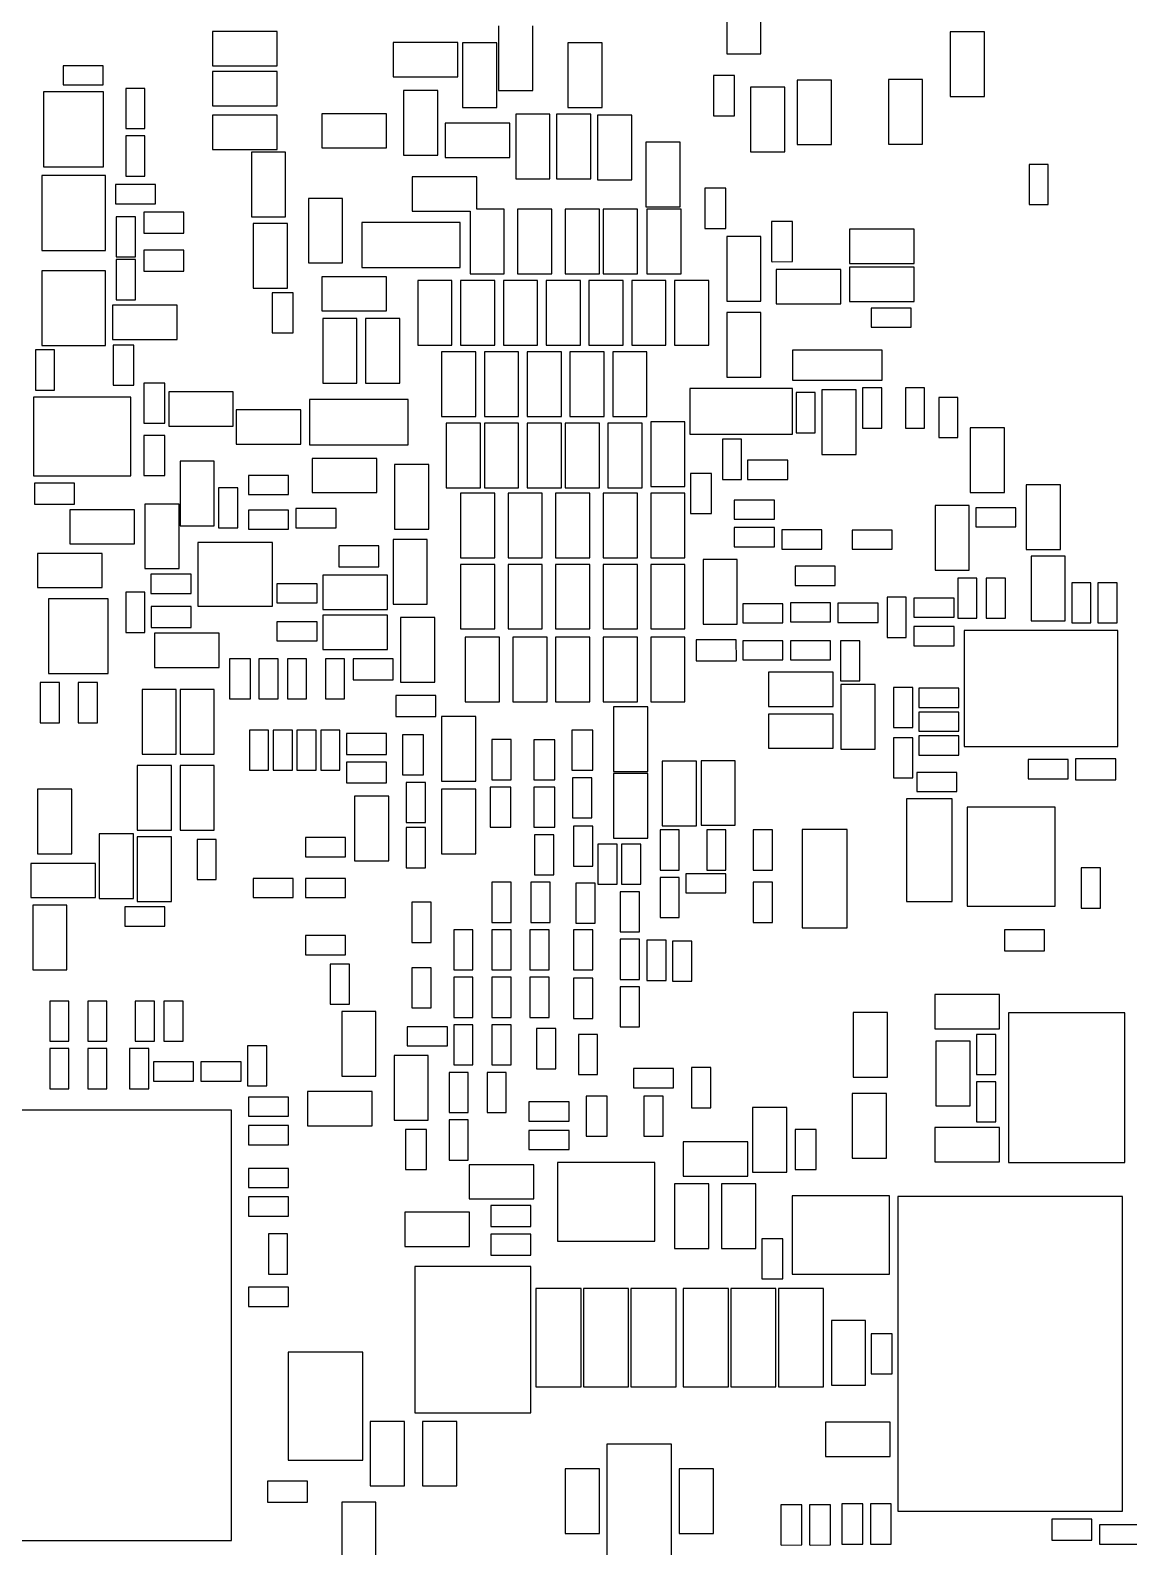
# Model space of a CAD drawing. Header units: millimetres. Extents: x 15 to 418, y 12 to 300.
# Drawn here: x 145.46 to 174.81, y 147.43 to 187.95 of the extents above; entities that cross this region are included whole.
import ezdxf

# ---------------------------------------------------------------- set-up
doc = ezdxf.new("R2010")
doc.units = ezdxf.units.MM
doc.header["$LTSCALE"] = 23.1
doc.layers.get('0').update_dxf_attribs({"linetype": 'CONTINUOUS'})

msp = doc.modelspace()

# ---------------------------------------------------------------- linework, layer by layer
at = {"color": 7, "linetype": 'Continuous'}
for p, q in [((164.069, 189.044), (164.069, 187.317)), ((164.983, 187.317), (164.983, 189.044)), ((157.973, 188.066), (157.973, 186.338)), ((158.887, 186.338), (158.887, 188.066)), ((150.327, 187.913), (150.327, 186.999)), ((152.054, 187.913), (150.327, 187.913)), ((152.054, 186.999), (152.054, 187.913)), ((155.153, 187.622), (155.153, 186.707)), ((156.88, 187.622), (155.153, 187.622)), ((156.88, 186.707), (156.88, 187.622)), ((157.007, 187.608), (157.007, 185.881)), ((157.922, 187.608), (157.007, 187.608)), ((157.922, 185.881), (157.922, 187.608)), ((159.827, 187.608), (159.827, 185.881)), ((160.741, 187.608), (159.827, 187.608)), ((160.741, 185.881), (160.741, 187.608)), ((170.038, 187.901), (170.038, 186.174)), ((170.952, 187.901), (170.038, 187.901)), ((170.952, 186.174), (170.952, 187.901)), ((164.069, 187.317), (164.983, 187.317)), ((146.337, 187.001), (146.337, 186.488)), ((147.409, 187.001), (146.337, 187.001)), ((147.409, 186.488), (147.409, 187.001)), ((150.327, 186.999), (152.054, 186.999)), ((150.327, 186.846), (150.327, 185.932)), ((152.054, 186.846), (150.327, 186.846)), ((152.054, 185.932), (152.054, 186.846)), ((146.337, 186.488), (147.409, 186.488)), ((148.013, 186.392), (148.013, 185.32)), ((148.526, 186.392), (148.013, 186.392)), ((148.526, 185.32), (148.526, 186.392)), ((155.153, 186.707), (156.88, 186.707)), ((164.249, 186.735), (163.713, 186.734)), ((163.713, 186.734), (163.713, 185.665)), ((164.272, 186.734), (164.249, 186.735)), ((164.272, 185.665), (164.272, 186.734)), ((164.704, 186.428), (164.704, 184.701)), ((165.618, 186.428), (164.704, 186.428)), ((165.618, 184.701), (165.618, 186.428)), ((165.948, 186.618), (165.948, 184.891)), ((166.863, 186.618), (165.948, 186.618)), ((166.863, 184.891), (166.863, 186.618)), ((168.387, 186.631), (168.387, 184.904)), ((169.301, 186.631), (168.387, 186.631)), ((169.301, 184.904), (169.301, 186.631)), ((145.819, 186.301), (145.819, 184.301)), ((147.419, 186.301), (145.819, 186.301)), ((147.419, 184.301), (147.419, 186.301)), ((155.433, 186.338), (155.433, 184.611)), ((156.347, 186.338), (155.433, 186.338)), ((156.347, 184.611), (156.347, 186.338)), ((157.973, 186.338), (158.887, 186.338)), ((170.038, 186.174), (170.952, 186.174)), ((150.327, 185.932), (152.054, 185.932)), ((150.327, 185.678), (150.327, 184.764)), ((152.054, 185.678), (150.327, 185.678)), ((152.054, 184.764), (152.054, 185.678)), ((153.248, 185.717), (153.248, 184.802)), ((154.975, 185.717), (153.248, 185.717)), ((154.975, 184.802), (154.975, 185.717)), ((157.007, 185.881), (157.922, 185.881)), ((158.43, 185.703), (158.43, 183.976)), ((159.344, 185.703), (158.43, 185.703)), ((159.344, 183.976), (159.344, 185.703)), ((159.522, 185.703), (159.522, 183.976)), ((160.436, 185.703), (159.522, 185.703)), ((159.827, 185.881), (160.741, 185.881)), ((160.436, 183.976), (160.436, 185.703)), ((160.614, 185.681), (160.614, 183.954)), ((161.529, 185.681), (160.614, 185.681)), ((161.529, 183.954), (161.529, 185.681)), ((163.713, 185.665), (164.272, 185.665)), ((148.013, 185.32), (148.526, 185.32)), ((156.55, 185.463), (156.55, 184.548)), ((158.277, 185.463), (156.55, 185.463)), ((158.277, 184.548), (158.277, 185.463)), ((148.013, 185.122), (148.013, 184.05)), ((148.526, 185.122), (148.013, 185.122)), ((148.526, 184.05), (148.526, 185.122)), ((150.327, 184.764), (152.054, 184.764)), ((153.248, 184.802), (154.975, 184.802)), ((161.91, 184.955), (161.91, 183.228)), ((162.824, 184.955), (161.91, 184.955)), ((162.824, 183.228), (162.824, 184.955)), ((165.948, 184.891), (166.863, 184.891)), ((168.387, 184.904), (169.301, 184.904)), ((151.369, 184.687), (151.369, 182.96)), ((152.283, 184.687), (151.369, 184.687)), ((152.283, 182.96), (152.283, 184.687)), ((155.433, 184.611), (156.347, 184.611)), ((156.55, 184.548), (158.277, 184.548)), ((164.704, 184.701), (165.618, 184.701)), ((172.143, 184.36), (172.143, 183.288)), ((172.656, 184.36), (172.143, 184.36)), ((172.656, 183.288), (172.656, 184.36)), ((145.769, 184.062), (145.769, 182.062)), ((147.469, 184.062), (145.769, 184.062)), ((145.819, 184.301), (147.419, 184.301)), ((147.469, 182.062), (147.469, 184.062)), ((148.013, 184.05), (148.526, 184.05)), ((155.661, 184.027), (155.661, 183.113)), ((157.388, 184.027), (155.661, 184.027)), ((157.388, 183.163), (157.388, 184.027)), ((158.43, 183.976), (159.344, 183.976)), ((159.522, 183.976), (160.436, 183.976)), ((160.614, 183.954), (161.529, 183.954)), ((147.734, 183.826), (147.734, 183.313)), ((148.806, 183.826), (147.734, 183.826)), ((148.806, 183.313), (148.806, 183.826)), ((163.484, 183.724), (163.484, 182.654)), ((164.044, 183.724), (163.484, 183.724)), ((164.044, 182.654), (164.044, 183.724)), ((147.734, 183.313), (148.806, 183.313)), ((152.893, 183.456), (152.893, 181.729)), ((153.807, 183.456), (152.893, 183.456)), ((153.807, 181.729), (153.807, 183.456)), ((158.125, 183.163), (157.388, 183.163)), ((158.125, 181.436), (158.125, 183.163)), ((158.481, 183.163), (158.481, 181.436)), ((159.395, 183.163), (158.481, 183.163)), ((159.395, 181.436), (159.395, 183.163)), ((159.751, 183.163), (159.751, 181.436)), ((160.665, 183.163), (159.751, 183.163)), ((160.665, 181.436), (160.665, 183.163)), ((160.767, 183.163), (160.767, 181.436)), ((161.681, 183.163), (160.767, 183.163)), ((161.681, 181.436), (161.681, 183.163)), ((161.91, 183.228), (162.824, 183.228)), ((161.935, 183.163), (161.935, 181.436)), ((162.849, 183.163), (161.935, 183.163)), ((162.849, 181.436), (162.849, 183.163)), ((172.143, 183.288), (172.656, 183.288)), ((147.759, 182.963), (147.759, 181.891)), ((148.272, 182.963), (147.759, 182.963)), ((148.272, 181.891), (148.272, 182.963)), ((148.497, 183.088), (148.497, 182.528)), ((149.567, 183.088), (148.497, 183.088)), ((149.568, 182.551), (149.567, 183.088)), ((151.369, 182.96), (152.283, 182.96)), ((151.419, 182.782), (151.419, 181.055)), ((152.334, 182.782), (151.419, 182.782)), ((152.334, 181.055), (152.334, 182.782)), ((154.321, 182.815), (154.321, 181.608)), ((156.95, 182.815), (154.321, 182.815)), ((155.661, 183.113), (157.211, 183.113)), ((156.95, 181.608), (156.95, 182.815)), ((157.211, 183.113), (157.211, 181.436)), ((165.262, 182.835), (165.262, 181.765)), ((165.822, 182.835), (165.262, 182.835)), ((165.822, 181.765), (165.822, 182.835)), ((148.497, 182.528), (149.567, 182.528)), ((149.567, 182.528), (149.568, 182.551)), ((163.484, 182.654), (163.507, 182.653)), ((163.507, 182.653), (164.044, 182.654)), ((164.069, 182.44), (164.069, 180.713)), ((164.983, 182.44), (164.069, 182.44)), ((164.983, 180.713), (164.983, 182.44)), ((167.345, 182.63), (167.345, 181.716)), ((169.072, 182.63), (167.345, 182.63)), ((169.072, 181.716), (169.072, 182.63)), ((145.769, 182.062), (147.469, 182.062)), ((148.497, 182.072), (148.497, 181.512)), ((149.567, 182.072), (148.497, 182.072)), ((149.568, 181.535), (149.567, 182.072)), ((145.769, 181.522), (145.769, 179.522)), ((147.469, 181.522), (145.769, 181.522)), ((147.469, 179.522), (147.469, 181.522)), ((147.759, 181.891), (148.272, 181.891)), ((147.759, 181.82), (147.759, 180.748)), ((148.272, 181.82), (147.759, 181.82)), ((148.272, 180.748), (148.272, 181.82)), ((148.497, 181.512), (149.567, 181.512)), ((149.567, 181.512), (149.568, 181.535)), ((152.893, 181.729), (153.807, 181.729)), ((154.321, 181.608), (156.95, 181.608)), ((165.262, 181.765), (165.285, 181.764)), ((165.285, 181.764), (165.822, 181.765)), ((165.389, 181.551), (165.389, 180.637)), ((167.117, 181.551), (165.389, 181.551)), ((167.117, 180.637), (167.117, 181.551)), ((167.345, 181.716), (169.072, 181.716)), ((167.345, 181.614), (167.345, 180.7)), ((169.072, 181.614), (167.345, 181.614)), ((169.072, 180.7), (169.072, 181.614)), ((153.248, 181.36), (153.248, 180.446)), ((154.975, 181.36), (153.248, 181.36)), ((154.975, 180.446), (154.975, 181.36)), ((155.814, 181.258), (155.814, 179.531)), ((156.728, 181.258), (155.814, 181.258)), ((156.728, 179.531), (156.728, 181.258)), ((156.957, 181.258), (156.957, 179.531)), ((157.871, 181.258), (156.957, 181.258)), ((157.211, 181.436), (158.125, 181.436)), ((157.871, 179.531), (157.871, 181.258)), ((158.1, 181.258), (158.1, 179.531)), ((159.014, 181.258), (158.1, 181.258)), ((158.481, 181.436), (159.395, 181.436)), ((159.014, 179.531), (159.014, 181.258)), ((159.243, 181.258), (159.243, 179.531)), ((160.157, 181.258), (159.243, 181.258)), ((159.751, 181.436), (160.665, 181.436)), ((160.157, 179.531), (160.157, 181.258)), ((160.386, 181.258), (160.386, 179.531)), ((161.3, 181.258), (160.386, 181.258)), ((160.767, 181.436), (161.681, 181.436)), ((161.3, 179.531), (161.3, 181.258)), ((161.529, 181.258), (161.529, 179.531)), ((162.443, 181.258), (161.529, 181.258)), ((161.935, 181.436), (162.849, 181.436)), ((162.443, 179.531), (162.443, 181.258)), ((162.672, 181.258), (162.672, 179.531)), ((163.586, 181.258), (162.672, 181.258)), ((163.586, 179.531), (163.586, 181.258)), ((147.759, 180.748), (148.272, 180.748)), ((151.419, 181.055), (152.334, 181.055)), ((151.927, 180.93), (151.927, 179.86)), ((152.487, 180.93), (151.927, 180.93)), ((152.487, 179.86), (152.487, 180.93)), ((164.069, 180.713), (164.983, 180.713)), ((167.345, 180.7), (169.072, 180.7)), ((147.66, 180.598), (147.66, 179.684)), ((149.387, 180.598), (147.66, 180.598)), ((149.387, 179.684), (149.387, 180.598)), ((153.248, 180.446), (154.975, 180.446)), ((164.069, 180.408), (164.069, 178.681)), ((164.983, 180.408), (164.069, 180.408)), ((164.983, 178.681), (164.983, 180.408)), ((165.389, 180.637), (167.117, 180.637)), ((167.927, 180.524), (167.927, 180.011)), ((168.999, 180.524), (167.927, 180.524)), ((168.999, 180.011), (168.999, 180.524)), ((153.274, 180.242), (153.274, 178.515)), ((154.188, 180.242), (153.274, 180.242)), ((154.188, 178.515), (154.188, 180.242)), ((154.417, 180.242), (154.417, 178.515)), ((155.331, 180.242), (154.417, 180.242)), ((155.331, 178.515), (155.331, 180.242)), ((167.927, 180.011), (168.999, 180.011)), ((145.769, 179.522), (147.469, 179.522)), ((147.66, 179.684), (149.387, 179.684)), ((148.209, 179.534), (147.672, 179.533)), ((147.672, 179.533), (147.672, 178.463)), ((148.232, 179.533), (148.209, 179.534)), ((148.232, 178.463), (148.232, 179.533)), ((151.927, 179.86), (151.95, 179.859)), ((151.95, 179.859), (152.487, 179.86)), ((155.814, 179.531), (156.728, 179.531)), ((156.957, 179.531), (157.871, 179.531)), ((158.1, 179.531), (159.014, 179.531)), ((159.243, 179.531), (160.157, 179.531)), ((160.386, 179.531), (161.3, 179.531)), ((161.529, 179.531), (162.443, 179.531)), ((162.672, 179.531), (163.586, 179.531)), ((145.6, 179.407), (145.6, 178.335)), ((146.113, 179.407), (145.6, 179.407)), ((146.113, 178.335), (146.113, 179.407)), ((156.449, 179.353), (156.449, 177.626)), ((157.363, 179.353), (156.449, 179.353)), ((157.363, 177.626), (157.363, 179.353)), ((157.592, 179.353), (157.592, 177.626)), ((158.506, 179.353), (157.592, 179.353)), ((158.506, 177.626), (158.506, 179.353)), ((158.735, 179.353), (158.735, 177.626)), ((159.649, 179.353), (158.735, 179.353)), ((159.649, 177.626), (159.649, 179.353)), ((159.878, 179.353), (159.878, 177.626)), ((160.792, 179.353), (159.878, 179.353)), ((160.792, 177.626), (160.792, 179.353)), ((161.021, 179.353), (161.021, 177.626)), ((161.935, 179.353), (161.021, 179.353)), ((161.935, 177.626), (161.935, 179.353)), ((168.222, 179.398), (165.823, 179.398)), ((165.823, 179.398), (165.823, 178.598)), ((168.222, 178.598), (168.222, 179.398)), ((164.069, 178.681), (164.983, 178.681)), ((145.6, 178.335), (146.113, 178.335)), ((147.672, 178.463), (148.232, 178.463)), ((149.034, 178.518), (148.498, 178.517)), ((148.498, 178.517), (148.498, 177.447)), ((149.058, 178.517), (149.034, 178.518)), ((149.058, 177.447), (149.058, 178.517)), ((149.159, 178.287), (149.159, 177.372)), ((150.886, 178.287), (149.159, 178.287)), ((150.886, 177.372), (150.886, 178.287)), ((153.274, 178.515), (154.188, 178.515)), ((154.417, 178.515), (155.331, 178.515)), ((163.078, 178.376), (163.078, 177.157)), ((165.821, 178.376), (163.078, 178.376)), ((165.821, 177.157), (165.821, 178.376)), ((165.823, 178.598), (168.222, 178.598)), ((167.523, 178.337), (166.609, 178.337)), ((166.609, 178.337), (166.609, 176.61)), ((167.523, 176.61), (167.523, 178.337)), ((168.211, 178.391), (167.698, 178.391)), ((167.698, 178.391), (167.698, 177.319)), ((168.211, 177.319), (168.211, 178.391)), ((169.354, 178.391), (168.841, 178.391)), ((168.841, 178.391), (168.841, 177.319)), ((169.354, 177.319), (169.354, 178.391)), ((145.547, 178.143), (145.547, 176.043)), ((148.147, 178.143), (145.547, 178.143)), ((148.147, 176.043), (148.147, 178.143)), ((152.924, 178.077), (152.924, 176.871)), ((155.553, 178.077), (152.924, 178.077)), ((155.553, 176.871), (155.553, 178.077)), ((166.433, 178.264), (165.92, 178.264)), ((165.92, 178.264), (165.92, 177.192)), ((166.433, 177.192), (166.433, 178.264)), ((170.243, 178.137), (169.73, 178.137)), ((169.73, 178.137), (169.73, 177.065)), ((170.243, 177.065), (170.243, 178.137)), ((150.962, 177.804), (150.962, 176.89)), ((152.689, 177.804), (150.962, 177.804)), ((152.689, 176.89), (152.689, 177.804)), ((156.449, 177.626), (157.363, 177.626)), ((157.592, 177.626), (158.506, 177.626)), ((158.735, 177.626), (159.649, 177.626)), ((159.878, 177.626), (160.792, 177.626)), ((161.021, 177.626), (161.935, 177.626)), ((162.037, 177.487), (162.037, 175.76)), ((162.951, 177.487), (162.037, 177.487)), ((162.951, 175.76), (162.951, 177.487)), ((148.498, 177.447), (149.058, 177.447)), ((148.498, 177.12), (148.498, 176.05)), ((149.058, 177.12), (148.498, 177.12)), ((149.058, 176.05), (149.058, 177.12)), ((149.159, 177.372), (150.886, 177.372)), ((156.576, 177.448), (156.576, 175.721)), ((157.49, 177.448), (156.576, 177.448)), ((157.49, 175.721), (157.49, 177.448)), ((157.592, 177.448), (157.592, 175.721)), ((158.506, 177.448), (157.592, 177.448)), ((158.506, 175.721), (158.506, 177.448)), ((158.735, 177.448), (158.735, 175.721)), ((159.649, 177.448), (158.735, 177.448)), ((159.649, 175.721), (159.649, 177.448)), ((159.751, 177.448), (159.751, 175.721)), ((160.665, 177.448), (159.751, 177.448)), ((160.665, 175.721), (160.665, 177.448)), ((160.894, 177.448), (160.894, 175.721)), ((161.808, 177.448), (160.894, 177.448)), ((161.808, 175.721), (161.808, 177.448)), ((163.078, 177.157), (165.821, 177.157)), ((165.92, 177.192), (166.433, 177.192)), ((167.698, 177.319), (168.211, 177.319)), ((168.841, 177.319), (169.354, 177.319)), ((169.73, 177.065), (170.243, 177.065)), ((171.485, 177.321), (170.571, 177.321)), ((170.571, 177.321), (170.571, 175.594)), ((171.485, 175.594), (171.485, 177.321)), ((150.962, 176.89), (152.689, 176.89)), ((152.924, 176.871), (155.553, 176.871)), ((163.952, 177.019), (163.952, 175.947)), ((164.465, 177.019), (163.952, 177.019)), ((164.465, 175.947), (164.465, 177.019)), ((149.464, 176.432), (149.464, 174.705)), ((150.378, 176.432), (149.464, 176.432)), ((150.378, 174.705), (150.378, 176.432)), ((152.994, 176.509), (152.994, 175.594)), ((154.721, 176.509), (152.994, 176.509)), ((154.721, 175.594), (154.721, 176.509)), ((155.191, 176.344), (155.191, 174.617)), ((156.106, 176.344), (155.191, 176.344)), ((156.106, 174.617), (156.106, 176.344)), ((164.625, 176.46), (164.625, 175.947)), ((165.697, 176.46), (164.625, 176.46)), ((165.697, 175.947), (165.697, 176.46)), ((166.609, 176.61), (167.523, 176.61)), ((145.547, 176.043), (148.147, 176.043)), ((145.576, 175.849), (145.575, 175.825)), ((146.646, 175.849), (145.576, 175.849)), ((146.646, 175.289), (146.646, 175.849)), ((148.498, 176.05), (148.521, 176.049)), ((148.521, 176.049), (149.058, 176.05)), ((151.29, 176.054), (151.29, 175.541)), ((152.362, 176.054), (151.29, 176.054)), ((152.362, 175.541), (152.362, 176.054)), ((163.663, 176.104), (163.103, 176.104)), ((163.103, 176.104), (163.103, 175.034)), ((163.663, 175.034), (163.663, 176.104)), ((163.952, 175.947), (164.465, 175.947)), ((164.625, 175.947), (165.697, 175.947)), ((145.575, 175.825), (145.576, 175.289)), ((150.49, 175.724), (150.49, 174.652)), ((151.003, 175.724), (150.49, 175.724)), ((151.003, 174.652), (151.003, 175.724)), ((151.29, 175.541), (152.362, 175.541)), ((152.994, 175.594), (154.721, 175.594)), ((156.576, 175.721), (157.49, 175.721)), ((156.957, 175.582), (156.957, 173.855)), ((157.871, 175.582), (156.957, 175.582)), ((157.592, 175.721), (158.506, 175.721)), ((157.871, 173.855), (157.871, 175.582)), ((158.227, 175.582), (158.227, 173.855)), ((159.141, 175.582), (158.227, 175.582)), ((158.735, 175.721), (159.649, 175.721)), ((159.141, 173.855), (159.141, 175.582)), ((159.497, 175.582), (159.497, 173.855)), ((160.411, 175.582), (159.497, 175.582)), ((159.751, 175.721), (160.665, 175.721)), ((160.411, 173.855), (160.411, 175.582)), ((160.767, 175.582), (160.767, 173.855)), ((161.681, 175.582), (160.767, 175.582)), ((160.894, 175.721), (161.808, 175.721)), ((161.681, 173.855), (161.681, 175.582)), ((162.037, 175.76), (162.951, 175.76)), ((162.951, 175.582), (162.037, 175.582)), ((162.037, 175.582), (162.037, 173.855)), ((162.951, 173.855), (162.951, 175.582)), ((170.571, 175.594), (171.485, 175.594)), ((172.984, 175.797), (172.07, 175.797)), ((172.07, 175.797), (172.07, 174.07)), ((172.984, 174.07), (172.984, 175.797)), ((145.576, 175.289), (146.646, 175.289)), ((146.517, 175.137), (146.517, 174.223)), ((148.244, 175.137), (146.517, 175.137)), ((148.244, 174.223), (148.244, 175.137)), ((148.524, 175.289), (148.524, 173.562)), ((149.438, 175.289), (148.524, 175.289)), ((149.438, 173.562), (149.438, 175.289)), ((151.29, 175.127), (151.29, 174.614)), ((152.362, 175.127), (151.29, 175.127)), ((152.362, 174.614), (152.362, 175.127)), ((152.56, 175.166), (152.56, 174.653)), ((153.632, 175.166), (152.56, 175.166)), ((153.632, 174.653), (153.632, 175.166)), ((163.103, 175.034), (163.126, 175.033)), ((163.126, 175.033), (163.663, 175.034)), ((165.341, 175.394), (164.269, 175.394)), ((164.269, 175.394), (164.269, 174.88)), ((165.341, 174.88), (165.341, 175.394)), ((170.548, 175.248), (169.634, 175.248)), ((169.634, 175.248), (169.634, 173.521)), ((170.548, 173.521), (170.548, 175.248)), ((171.793, 175.19), (170.721, 175.19)), ((170.721, 175.19), (170.721, 174.677)), ((171.793, 174.677), (171.793, 175.19)), ((149.464, 174.705), (150.378, 174.705)), ((150.49, 174.652), (151.003, 174.652)), ((152.56, 174.653), (153.632, 174.653)), ((164.269, 174.88), (165.341, 174.88)), ((165.341, 174.657), (164.269, 174.657)), ((164.269, 174.657), (164.269, 174.144)), ((165.341, 174.144), (165.341, 174.657)), ((170.721, 174.677), (171.793, 174.677)), ((146.517, 174.223), (148.244, 174.223)), ((149.937, 174.26), (149.937, 172.56)), ((151.937, 174.26), (149.937, 174.26)), ((151.29, 174.614), (152.362, 174.614)), ((151.937, 172.56), (151.937, 174.26)), ((155.153, 174.338), (155.153, 172.61)), ((156.068, 174.338), (155.153, 174.338)), ((155.191, 174.617), (156.106, 174.617)), ((156.068, 172.61), (156.068, 174.338)), ((166.611, 174.598), (165.539, 174.598)), ((165.539, 174.598), (165.539, 174.085)), ((166.611, 174.085), (166.611, 174.598)), ((168.491, 174.593), (167.419, 174.593)), ((167.419, 174.593), (167.419, 174.08)), ((168.491, 174.08), (168.491, 174.593)), ((145.654, 173.969), (145.654, 173.054)), ((147.381, 173.969), (145.654, 173.969)), ((147.381, 173.054), (147.381, 173.969)), ((153.704, 174.172), (153.703, 174.149)), ((153.703, 174.149), (153.704, 173.612)), ((154.774, 174.172), (153.704, 174.172)), ((154.774, 173.612), (154.774, 174.172)), ((156.957, 173.855), (157.871, 173.855)), ((158.227, 173.855), (159.141, 173.855)), ((159.497, 173.855), (160.411, 173.855)), ((160.767, 173.855), (161.681, 173.855)), ((162.037, 173.855), (162.951, 173.855)), ((164.269, 174.144), (165.341, 174.144)), ((165.539, 174.085), (166.611, 174.085)), ((167.419, 174.08), (168.491, 174.08)), ((172.07, 174.07), (172.984, 174.07)), ((173.111, 173.892), (172.197, 173.892)), ((172.197, 173.892), (172.197, 172.165)), ((173.111, 172.165), (173.111, 173.892)), ((148.524, 173.562), (149.438, 173.562)), ((148.686, 173.412), (148.686, 172.899)), ((149.758, 173.412), (148.686, 173.412)), ((149.758, 172.899), (149.758, 173.412)), ((153.704, 173.612), (154.774, 173.612)), ((156.957, 173.677), (156.957, 171.95)), ((157.871, 173.677), (156.957, 173.677)), ((157.871, 171.95), (157.871, 173.677)), ((158.227, 173.677), (158.227, 171.95)), ((159.141, 173.677), (158.227, 173.677)), ((159.141, 171.95), (159.141, 173.677)), ((159.497, 173.677), (159.497, 171.95)), ((160.411, 173.677), (159.497, 173.677)), ((160.411, 171.95), (160.411, 173.677)), ((160.767, 173.677), (160.767, 171.95)), ((161.681, 173.677), (160.767, 173.677)), ((161.681, 171.95), (161.681, 173.677)), ((162.951, 173.677), (162.037, 173.677)), ((162.037, 173.677), (162.037, 171.95)), ((162.951, 171.95), (162.951, 173.677)), ((164.348, 173.804), (163.434, 173.804)), ((163.434, 173.804), (163.434, 172.077)), ((164.348, 172.077), (164.348, 173.804)), ((166.967, 173.627), (165.895, 173.627)), ((165.895, 173.627), (165.895, 173.114)), ((166.967, 173.114), (166.967, 173.627)), ((169.634, 173.521), (170.548, 173.521)), ((145.654, 173.054), (147.381, 173.054)), ((152.052, 173.158), (152.052, 172.645)), ((153.124, 173.158), (152.052, 173.158)), ((153.124, 172.645), (153.124, 173.158)), ((153.274, 173.384), (153.274, 172.47)), ((155.001, 173.384), (153.274, 173.384)), ((155.001, 172.47), (155.001, 173.384)), ((165.895, 173.114), (166.967, 173.114)), ((170.751, 173.311), (170.238, 173.311)), ((170.238, 173.311), (170.238, 172.239)), ((170.751, 172.239), (170.751, 173.311)), ((171.513, 173.311), (171, 173.311)), ((171, 173.311), (171, 172.239)), ((171.513, 172.239), (171.513, 173.311)), ((173.799, 173.184), (173.286, 173.184)), ((173.286, 173.184), (173.286, 172.112)), ((173.799, 172.112), (173.799, 173.184)), ((174.498, 173.184), (173.985, 173.184)), ((173.985, 173.184), (173.985, 172.112)), ((174.498, 172.112), (174.498, 173.184)), ((145.946, 172.759), (145.946, 170.759)), ((147.546, 172.759), (145.946, 172.759)), ((147.546, 170.759), (147.546, 172.759)), ((148.013, 172.93), (148.013, 171.858)), ((148.526, 172.93), (148.013, 172.93)), ((148.526, 171.858), (148.526, 172.93)), ((148.686, 172.899), (149.758, 172.899)), ((152.052, 172.645), (153.124, 172.645)), ((155.153, 172.61), (156.068, 172.61)), ((165.57, 172.625), (164.498, 172.625)), ((164.498, 172.625), (164.498, 172.112)), ((165.57, 172.112), (165.57, 172.625)), ((166.84, 172.65), (165.768, 172.65)), ((165.768, 172.65), (165.768, 172.137)), ((166.84, 172.137), (166.84, 172.65)), ((168.11, 172.638), (167.038, 172.638)), ((167.038, 172.638), (167.038, 172.125)), ((168.11, 172.125), (168.11, 172.638)), ((168.864, 172.798), (168.351, 172.798)), ((168.351, 172.798), (168.351, 171.726)), ((168.864, 171.726), (168.864, 172.798)), ((170.142, 172.777), (169.07, 172.777)), ((169.07, 172.777), (169.07, 172.264)), ((170.142, 172.264), (170.142, 172.777)), ((148.687, 172.547), (148.687, 171.987)), ((149.757, 172.547), (148.687, 172.547)), ((149.758, 172.01), (149.757, 172.547)), ((149.937, 172.56), (151.937, 172.56)), ((153.274, 172.47), (155.001, 172.47)), ((153.274, 172.318), (153.274, 171.403)), ((155.001, 172.318), (153.274, 172.318)), ((155.001, 171.403), (155.001, 172.318)), ((155.356, 172.255), (155.356, 170.528)), ((156.271, 172.255), (155.356, 172.255)), ((156.271, 170.528), (156.271, 172.255)), ((169.07, 172.264), (170.142, 172.264)), ((170.238, 172.239), (170.751, 172.239)), ((171, 172.239), (171.513, 172.239)), ((148.013, 171.858), (148.526, 171.858)), ((148.687, 171.987), (149.757, 171.987)), ((148.784, 171.835), (148.784, 170.921)), ((150.511, 171.835), (148.784, 171.835)), ((149.757, 171.987), (149.758, 172.01)), ((150.511, 170.921), (150.511, 171.835)), ((152.052, 172.142), (152.052, 171.629)), ((153.124, 172.142), (152.052, 172.142)), ((153.124, 171.629), (153.124, 172.142)), ((156.957, 171.95), (157.871, 171.95)), ((158.227, 171.95), (159.141, 171.95)), ((159.497, 171.95), (160.411, 171.95)), ((160.767, 171.95), (161.681, 171.95)), ((162.037, 171.95), (162.951, 171.95)), ((163.434, 172.077), (164.348, 172.077)), ((164.498, 172.112), (165.57, 172.112)), ((165.768, 172.137), (166.84, 172.137)), ((167.038, 172.125), (168.11, 172.125)), ((170.142, 172.015), (169.07, 172.015)), ((169.07, 172.015), (169.07, 171.502)), ((170.142, 171.502), (170.142, 172.015)), ((174.513, 171.912), (170.413, 171.912)), ((170.413, 171.912), (170.413, 168.812)), ((172.197, 172.165), (173.111, 172.165)), ((173.286, 172.112), (173.799, 172.112)), ((173.985, 172.112), (174.498, 172.112)), ((174.513, 168.812), (174.513, 171.912)), ((152.052, 171.629), (153.124, 171.629)), ((153.274, 171.403), (155.001, 171.403)), ((157.084, 171.733), (157.084, 170.006)), ((157.998, 171.733), (157.084, 171.733)), ((157.998, 170.006), (157.998, 171.733)), ((159.268, 171.733), (158.354, 171.733)), ((158.354, 171.733), (158.354, 170.006)), ((159.268, 170.006), (159.268, 171.733)), ((160.411, 171.733), (159.497, 171.733)), ((159.497, 171.733), (159.497, 170.006)), ((160.411, 170.006), (160.411, 171.733)), ((161.681, 171.733), (160.767, 171.733)), ((160.767, 171.733), (160.767, 170.006)), ((161.681, 170.006), (161.681, 171.733)), ((162.951, 171.733), (162.037, 171.733)), ((162.037, 171.733), (162.037, 170.006)), ((162.951, 170.006), (162.951, 171.733)), ((164.324, 171.658), (163.254, 171.658)), ((163.254, 171.658), (163.254, 171.098)), ((164.325, 171.121), (164.324, 171.658)), ((165.57, 171.634), (164.498, 171.634)), ((164.498, 171.634), (164.498, 171.121)), ((165.57, 171.121), (165.57, 171.634)), ((166.84, 171.634), (165.768, 171.634)), ((165.768, 171.634), (165.768, 171.121)), ((166.84, 171.121), (166.84, 171.634)), ((167.623, 171.634), (167.11, 171.634)), ((167.11, 171.634), (167.11, 170.562)), ((167.623, 170.562), (167.623, 171.634)), ((168.351, 171.726), (168.864, 171.726)), ((169.07, 171.502), (170.142, 171.502)), ((150.784, 171.151), (150.784, 170.081)), ((151.344, 171.151), (150.784, 171.151)), ((151.344, 170.081), (151.344, 171.151)), ((151.569, 171.152), (151.569, 170.08)), ((152.082, 171.152), (151.569, 171.152)), ((152.082, 170.08), (152.082, 171.152)), ((152.331, 171.152), (152.331, 170.08)), ((152.844, 171.152), (152.331, 171.152)), ((152.844, 170.08), (152.844, 171.152)), ((153.347, 171.152), (153.347, 170.08)), ((153.86, 171.152), (153.347, 171.152)), ((153.86, 170.08), (153.86, 171.152)), ((154.085, 171.15), (154.084, 171.126)), ((154.084, 171.126), (154.085, 170.59)), ((155.155, 171.15), (154.085, 171.15)), ((155.155, 170.59), (155.155, 171.15)), ((163.254, 171.098), (164.324, 171.098)), ((164.324, 171.098), (164.325, 171.121)), ((164.498, 171.121), (165.57, 171.121)), ((165.768, 171.121), (166.84, 171.121)), ((145.946, 170.759), (147.546, 170.759)), ((148.784, 170.921), (150.511, 170.921)), ((154.085, 170.59), (155.155, 170.59)), ((166.913, 170.794), (165.186, 170.794)), ((165.186, 170.794), (165.186, 169.879)), ((166.913, 169.879), (166.913, 170.794)), ((145.727, 170.517), (145.727, 169.445)), ((146.24, 170.517), (145.727, 170.517)), ((146.24, 169.445), (146.24, 170.517)), ((146.743, 170.517), (146.743, 169.445)), ((147.256, 170.517), (146.743, 170.517)), ((147.256, 169.445), (147.256, 170.517)), ((148.448, 170.336), (148.448, 168.609)), ((149.362, 170.336), (148.448, 170.336)), ((149.362, 168.609), (149.362, 170.336)), ((149.464, 170.336), (149.464, 168.609)), ((150.378, 170.336), (149.464, 170.336)), ((150.378, 168.609), (150.378, 170.336)), ((155.227, 170.173), (155.227, 169.613)), ((156.297, 170.173), (155.227, 170.173)), ((155.356, 170.528), (156.271, 170.528)), ((156.298, 169.636), (156.297, 170.173)), ((167.11, 170.562), (167.623, 170.562)), ((168.031, 170.463), (167.117, 170.463)), ((167.117, 170.463), (167.117, 168.736)), ((168.031, 168.736), (168.031, 170.463)), ((169.037, 170.39), (168.524, 170.39)), ((168.524, 170.39), (168.524, 169.318)), ((169.037, 169.318), (169.037, 170.39)), ((170.269, 170.364), (169.197, 170.364)), ((169.197, 170.364), (169.197, 169.851)), ((170.269, 169.851), (170.269, 170.364)), ((150.784, 170.081), (150.807, 170.08)), ((150.807, 170.08), (151.344, 170.081)), ((151.569, 170.08), (152.082, 170.08)), ((152.331, 170.08), (152.844, 170.08)), ((153.347, 170.08), (153.86, 170.08)), ((157.084, 170.006), (157.998, 170.006)), ((158.354, 170.006), (159.268, 170.006)), ((159.497, 170.006), (160.411, 170.006)), ((160.767, 170.006), (161.681, 170.006)), ((161.96, 169.867), (161.046, 169.867)), ((161.046, 169.867), (161.046, 168.14)), ((161.96, 168.14), (161.96, 169.867)), ((162.037, 170.006), (162.951, 170.006)), ((165.186, 169.879), (166.913, 169.879)), ((169.197, 169.851), (170.269, 169.851)), ((145.727, 169.445), (146.24, 169.445)), ((146.743, 169.445), (147.256, 169.445)), ((155.227, 169.613), (156.297, 169.613)), ((156.297, 169.613), (156.298, 169.636)), ((156.449, 169.613), (156.449, 167.886)), ((157.363, 169.613), (156.449, 169.613)), ((157.363, 167.886), (157.363, 169.613)), ((166.913, 169.676), (165.186, 169.676)), ((165.186, 169.676), (165.186, 168.762)), ((166.913, 168.762), (166.913, 169.676)), ((170.269, 169.729), (169.197, 169.729)), ((169.197, 169.729), (169.197, 169.216)), ((170.269, 169.216), (170.269, 169.729)), ((151.315, 169.247), (151.315, 168.175)), ((151.828, 169.247), (151.315, 169.247)), ((151.828, 168.175), (151.828, 169.247)), ((151.95, 169.247), (151.95, 168.175)), ((152.463, 169.247), (151.95, 169.247)), ((152.463, 168.175), (152.463, 169.247)), ((152.585, 169.247), (152.585, 168.175)), ((153.098, 169.247), (152.585, 169.247)), ((153.098, 168.175), (153.098, 169.247)), ((153.22, 169.247), (153.22, 168.175)), ((153.733, 169.247), (153.22, 169.247)), ((153.733, 168.175), (153.733, 169.247)), ((153.907, 169.157), (153.906, 169.133)), ((153.906, 169.133), (153.907, 168.597)), ((154.977, 169.157), (153.907, 169.157)), ((154.977, 168.597), (154.977, 169.157)), ((155.943, 169.12), (155.407, 169.119)), ((155.407, 169.119), (155.407, 168.049)), ((155.967, 169.119), (155.943, 169.12)), ((155.967, 168.049), (155.967, 169.119)), ((158.305, 168.993), (157.792, 168.993)), ((157.792, 168.993), (157.792, 167.921)), ((158.305, 167.921), (158.305, 168.993)), ((159.472, 168.992), (158.912, 168.992)), ((158.912, 168.992), (158.912, 167.922)), ((159.472, 167.922), (159.472, 168.992)), ((160.488, 169.246), (159.928, 169.246)), ((159.928, 169.246), (159.928, 168.176)), ((160.488, 168.176), (160.488, 169.246)), ((168.524, 169.318), (169.037, 169.318)), ((169.037, 169.044), (168.524, 169.044)), ((168.524, 169.044), (168.524, 167.972)), ((169.037, 167.972), (169.037, 169.044)), ((169.197, 169.216), (170.269, 169.216)), ((170.269, 169.094), (169.197, 169.094)), ((169.197, 169.094), (169.197, 168.581)), ((170.269, 168.581), (170.269, 169.094)), ((148.448, 168.609), (149.362, 168.609)), ((149.464, 168.609), (150.378, 168.609)), ((153.907, 168.597), (154.977, 168.597)), ((165.186, 168.762), (166.913, 168.762)), ((167.117, 168.736), (168.031, 168.736)), ((169.197, 168.581), (170.269, 168.581)), ((170.413, 168.812), (174.513, 168.812)), ((148.321, 168.304), (148.321, 166.577)), ((149.235, 168.304), (148.321, 168.304)), ((149.235, 166.577), (149.235, 168.304)), ((149.464, 168.304), (149.464, 166.577)), ((150.378, 168.304), (149.464, 168.304)), ((150.378, 166.577), (150.378, 168.304)), ((151.315, 168.175), (151.828, 168.175)), ((151.95, 168.175), (152.463, 168.175)), ((152.585, 168.175), (153.098, 168.175)), ((153.22, 168.175), (153.733, 168.175)), ((153.907, 168.395), (153.906, 168.371)), ((153.906, 168.371), (153.907, 167.835)), ((154.977, 168.395), (153.907, 168.395)), ((154.977, 167.835), (154.977, 168.395)), ((159.928, 168.176), (159.951, 168.175)), ((159.951, 168.175), (160.488, 168.176)), ((161.046, 168.14), (161.96, 168.14)), ((163.256, 168.419), (162.341, 168.419)), ((162.341, 168.419), (162.341, 166.692)), ((163.256, 166.692), (163.256, 168.419)), ((164.297, 168.431), (163.383, 168.431)), ((163.383, 168.431), (163.383, 166.704)), ((164.297, 166.704), (164.297, 168.431)), ((173.19, 168.459), (172.118, 168.459)), ((172.118, 168.459), (172.118, 167.946)), ((173.19, 167.946), (173.19, 168.459)), ((174.459, 168.483), (173.389, 168.483)), ((173.389, 168.483), (173.389, 167.923)), ((174.46, 167.946), (174.459, 168.483)), ((153.907, 167.835), (154.977, 167.835)), ((155.407, 168.049), (155.967, 168.049)), ((156.019, 167.85), (155.506, 167.85)), ((155.506, 167.85), (155.506, 166.778)), ((156.019, 166.778), (156.019, 167.85)), ((156.449, 167.886), (157.363, 167.886)), ((157.792, 167.921), (158.305, 167.921)), ((158.912, 167.922), (158.935, 167.921)), ((158.935, 167.921), (159.472, 167.922)), ((160.464, 167.977), (159.951, 167.977)), ((159.951, 167.977), (159.951, 166.905)), ((160.464, 166.905), (160.464, 167.977)), ((161.96, 168.089), (161.046, 168.089)), ((161.046, 168.089), (161.046, 166.362)), ((161.96, 166.362), (161.96, 168.089)), ((168.524, 167.972), (169.037, 167.972)), ((170.218, 168.116), (169.146, 168.116)), ((169.146, 168.116), (169.146, 167.603)), ((170.218, 167.603), (170.218, 168.116)), ((172.118, 167.946), (173.19, 167.946)), ((173.389, 167.923), (174.459, 167.923)), ((174.459, 167.923), (174.46, 167.946)), ((145.654, 167.669), (145.654, 165.942)), ((146.568, 167.669), (145.654, 167.669)), ((146.568, 165.942), (146.568, 167.669)), ((154.125, 167.479), (154.125, 165.752)), ((155.039, 167.479), (154.125, 167.479)), ((155.039, 165.752), (155.039, 167.479)), ((157.363, 167.669), (156.449, 167.669)), ((156.449, 167.669), (156.449, 165.942)), ((157.363, 165.942), (157.363, 167.669)), ((158.28, 167.723), (157.744, 167.722)), ((157.744, 167.722), (157.744, 166.652)), ((158.303, 167.722), (158.28, 167.723)), ((158.303, 166.652), (158.303, 167.722)), ((159.472, 167.722), (158.912, 167.722)), ((158.912, 167.722), (158.912, 166.652)), ((159.472, 166.652), (159.472, 167.722)), ((170.088, 167.415), (168.869, 167.415)), ((168.869, 167.415), (168.869, 164.672)), ((169.146, 167.603), (170.218, 167.603)), ((170.088, 164.672), (170.088, 167.415)), ((172.838, 167.191), (170.488, 167.191)), ((170.488, 167.191), (170.488, 164.541)), ((172.838, 164.541), (172.838, 167.191)), ((148.321, 166.577), (149.235, 166.577)), ((149.464, 166.577), (150.378, 166.577)), ((155.506, 166.778), (156.019, 166.778)), ((156.019, 166.643), (155.506, 166.643)), ((155.506, 166.643), (155.506, 165.571)), ((156.019, 165.571), (156.019, 166.643)), ((157.744, 166.652), (158.303, 166.652)), ((158.912, 166.652), (158.935, 166.651)), ((158.935, 166.651), (159.472, 166.652)), ((159.951, 166.905), (160.464, 166.905)), ((160.49, 166.681), (159.977, 166.681)), ((159.977, 166.681), (159.977, 165.609)), ((160.49, 165.609), (160.49, 166.681)), ((162.801, 166.58), (162.288, 166.58)), ((162.288, 166.58), (162.288, 165.508)), ((162.341, 166.692), (163.256, 166.692)), ((162.801, 165.508), (162.801, 166.58)), ((163.383, 166.704), (164.297, 166.704)), ((164.046, 166.58), (163.533, 166.58)), ((163.533, 166.58), (163.533, 165.508)), ((164.046, 165.508), (164.046, 166.58)), ((165.29, 166.58), (164.777, 166.58)), ((164.777, 166.58), (164.777, 165.508)), ((165.29, 165.508), (165.29, 166.58)), ((167.288, 166.596), (166.082, 166.596)), ((166.082, 166.596), (166.082, 163.967)), ((167.288, 163.967), (167.288, 166.596)), ((147.305, 166.476), (147.305, 164.748)), ((148.219, 166.476), (147.305, 166.476)), ((148.219, 164.748), (148.219, 166.476)), ((148.321, 166.399), (148.321, 164.672)), ((149.235, 166.399), (148.321, 166.399)), ((149.235, 164.672), (149.235, 166.399)), ((149.918, 166.326), (149.918, 165.254)), ((150.431, 166.326), (149.918, 166.326)), ((150.431, 165.254), (150.431, 166.326)), ((152.814, 166.377), (152.814, 165.863)), ((153.886, 166.377), (152.814, 166.377)), ((153.886, 165.863), (153.886, 166.377)), ((159.448, 166.453), (158.935, 166.453)), ((158.935, 166.453), (158.935, 165.381)), ((159.448, 165.381), (159.448, 166.453)), ((161.137, 166.199), (160.624, 166.199)), ((160.624, 166.199), (160.624, 165.127)), ((161.046, 166.362), (161.96, 166.362)), ((161.137, 165.127), (161.137, 166.199)), ((161.772, 166.199), (161.259, 166.199)), ((161.259, 166.199), (161.259, 165.127)), ((161.772, 165.127), (161.772, 166.199)), ((145.654, 165.942), (146.568, 165.942)), ((152.814, 165.863), (153.886, 165.863)), ((154.125, 165.752), (155.039, 165.752)), ((156.449, 165.942), (157.363, 165.942)), ((145.476, 165.688), (145.476, 164.774)), ((147.203, 165.688), (145.476, 165.688)), ((147.203, 164.774), (147.203, 165.688)), ((155.506, 165.571), (156.019, 165.571)), ((158.935, 165.381), (159.448, 165.381)), ((159.977, 165.609), (160.49, 165.609)), ((162.288, 165.508), (162.801, 165.508)), ((162.801, 165.31), (162.288, 165.31)), ((162.288, 165.31), (162.288, 164.238)), ((162.801, 164.238), (162.801, 165.31)), ((164.046, 165.411), (162.974, 165.411)), ((162.974, 165.411), (162.974, 164.898)), ((163.533, 165.508), (164.046, 165.508)), ((164.046, 164.898), (164.046, 165.411)), ((164.777, 165.508), (165.29, 165.508)), ((174.053, 165.564), (173.54, 165.564)), ((173.54, 165.564), (173.54, 164.492)), ((174.053, 164.492), (174.053, 165.564)), ((149.918, 165.254), (150.431, 165.254)), ((152.489, 165.284), (151.417, 165.284)), ((151.417, 165.284), (151.417, 164.771)), ((152.489, 164.771), (152.489, 165.284)), ((153.886, 165.284), (152.814, 165.284)), ((152.814, 165.284), (152.814, 164.771)), ((153.886, 164.771), (153.886, 165.284)), ((158.305, 165.183), (157.792, 165.183)), ((157.792, 165.183), (157.792, 164.111)), ((158.305, 164.111), (158.305, 165.183)), ((159.347, 165.183), (158.834, 165.183)), ((158.834, 165.183), (158.834, 164.111)), ((159.347, 164.111), (159.347, 165.183)), ((160.553, 165.157), (160.04, 165.157)), ((160.04, 165.157), (160.04, 164.085)), ((160.553, 164.085), (160.553, 165.157)), ((160.624, 165.127), (161.137, 165.127)), ((161.734, 164.929), (161.221, 164.929)), ((161.221, 164.929), (161.221, 163.857)), ((161.259, 165.127), (161.772, 165.127)), ((161.734, 163.857), (161.734, 164.929)), ((162.974, 164.898), (164.046, 164.898)), ((165.29, 165.183), (164.777, 165.183)), ((164.777, 165.183), (164.777, 164.111)), ((165.29, 164.111), (165.29, 165.183)), ((145.476, 164.774), (147.203, 164.774)), ((145.527, 164.571), (145.527, 162.843)), ((146.441, 164.571), (145.527, 164.571)), ((146.441, 162.843), (146.441, 164.571)), ((147.305, 164.748), (148.219, 164.748)), ((147.988, 164.522), (147.988, 164.009)), ((149.06, 164.522), (147.988, 164.522)), ((148.321, 164.672), (149.235, 164.672)), ((149.06, 164.009), (149.06, 164.522)), ((151.417, 164.771), (152.489, 164.771)), ((152.814, 164.771), (153.886, 164.771)), ((156.172, 164.649), (155.659, 164.649)), ((155.659, 164.649), (155.659, 163.577)), ((156.172, 163.577), (156.172, 164.649)), ((168.869, 164.672), (170.088, 164.672)), ((170.488, 164.541), (172.838, 164.541)), ((157.792, 164.111), (158.305, 164.111)), ((158.834, 164.111), (159.347, 164.111)), ((162.288, 164.238), (162.801, 164.238)), ((164.777, 164.111), (165.29, 164.111)), ((173.54, 164.492), (174.053, 164.492)), ((147.988, 164.009), (149.06, 164.009)), ((153.886, 163.76), (152.814, 163.76)), ((152.814, 163.76), (152.814, 163.247)), ((153.886, 163.247), (153.886, 163.76)), ((157.289, 163.913), (156.776, 163.913)), ((156.776, 163.913), (156.776, 162.841)), ((157.289, 162.841), (157.289, 163.913)), ((158.305, 163.913), (157.792, 163.913)), ((157.792, 163.913), (157.792, 162.841)), ((158.305, 162.841), (158.305, 163.913)), ((159.321, 163.913), (158.808, 163.913)), ((158.808, 163.913), (158.808, 162.841)), ((159.321, 162.841), (159.321, 163.913)), ((160.49, 163.913), (159.977, 163.913)), ((159.977, 163.913), (159.977, 162.841)), ((160.04, 164.085), (160.553, 164.085)), ((160.49, 162.841), (160.49, 163.913)), ((161.221, 163.857), (161.734, 163.857)), ((166.082, 163.967), (167.288, 163.967)), ((172.554, 163.911), (171.484, 163.911)), ((171.484, 163.911), (171.484, 163.351)), ((172.555, 163.374), (172.554, 163.911)), ((155.659, 163.577), (156.172, 163.577)), ((161.734, 163.659), (161.221, 163.659)), ((161.221, 163.659), (161.221, 162.587)), ((161.734, 162.587), (161.734, 163.659)), ((162.446, 163.633), (161.932, 163.633)), ((161.932, 163.633), (161.932, 162.561)), ((162.446, 162.561), (162.446, 163.633)), ((163.131, 163.608), (162.618, 163.608)), ((162.618, 163.608), (162.618, 162.536)), ((163.131, 162.536), (163.131, 163.608)), ((171.484, 163.351), (172.554, 163.351)), ((172.554, 163.351), (172.555, 163.374)), ((152.814, 163.247), (153.886, 163.247)), ((153.987, 162.998), (153.474, 162.998)), ((153.474, 162.998), (153.474, 161.926)), ((153.987, 161.926), (153.987, 162.998)), ((156.172, 162.897), (155.659, 162.897)), ((155.659, 162.897), (155.659, 161.825)), ((156.172, 161.825), (156.172, 162.897)), ((145.527, 162.843), (146.441, 162.843)), ((156.776, 162.841), (157.289, 162.841)), ((157.289, 162.643), (156.776, 162.643)), ((156.776, 162.643), (156.776, 161.571)), ((157.289, 161.571), (157.289, 162.643)), ((157.792, 162.841), (158.305, 162.841)), ((158.305, 162.643), (157.792, 162.643)), ((157.792, 162.643), (157.792, 161.571)), ((158.305, 161.571), (158.305, 162.643)), ((158.808, 162.841), (159.321, 162.841)), ((159.321, 162.643), (158.808, 162.643)), ((158.808, 162.643), (158.808, 161.571)), ((159.321, 161.571), (159.321, 162.643)), ((159.977, 162.841), (160.49, 162.841)), ((160.49, 162.617), (159.977, 162.617)), ((159.977, 162.617), (159.977, 161.545)), ((160.49, 161.545), (160.49, 162.617)), ((161.221, 162.587), (161.734, 162.587)), ((161.932, 162.561), (162.446, 162.561)), ((162.618, 162.536), (163.131, 162.536)), ((161.734, 162.389), (161.221, 162.389)), ((161.221, 162.389), (161.221, 161.317)), ((161.734, 161.317), (161.734, 162.389)), ((171.358, 162.183), (169.631, 162.183)), ((169.631, 162.183), (169.631, 161.269)), ((171.358, 161.269), (171.358, 162.183)), ((145.981, 162.008), (145.981, 160.936)), ((146.494, 162.008), (145.981, 162.008)), ((146.494, 160.936), (146.494, 162.008)), ((146.997, 162.008), (146.997, 160.936)), ((147.51, 162.008), (146.997, 162.008)), ((147.51, 160.936), (147.51, 162.008)), ((148.78, 162.008), (148.267, 162.008)), ((148.267, 162.008), (148.267, 160.936)), ((148.78, 160.936), (148.78, 162.008)), ((149.542, 162.008), (149.029, 162.008)), ((149.029, 162.008), (149.029, 160.936)), ((149.542, 160.936), (149.542, 162.008)), ((153.474, 161.926), (153.987, 161.926)), ((154.696, 161.726), (153.782, 161.726)), ((153.782, 161.726), (153.782, 159.999)), ((154.696, 159.999), (154.696, 161.726)), ((155.659, 161.825), (156.172, 161.825)), ((168.361, 161.7), (167.447, 161.7)), ((167.447, 161.7), (167.447, 159.973)), ((168.361, 159.973), (168.361, 161.7)), ((174.699, 161.694), (171.599, 161.694)), ((171.599, 161.694), (171.599, 157.694)), ((174.699, 157.694), (174.699, 161.694)), ((156.604, 161.322), (155.532, 161.322)), ((155.532, 161.322), (155.532, 160.809)), ((156.604, 160.809), (156.604, 161.322)), ((156.776, 161.571), (157.289, 161.571)), ((157.289, 161.373), (156.776, 161.373)), ((156.776, 161.373), (156.776, 160.301)), ((157.289, 160.301), (157.289, 161.373)), ((157.792, 161.571), (158.305, 161.571)), ((158.305, 161.373), (157.792, 161.373)), ((157.792, 161.373), (157.792, 160.301)), ((158.305, 160.301), (158.305, 161.373)), ((158.808, 161.571), (159.321, 161.571)), ((159.499, 161.271), (158.986, 161.271)), ((158.986, 161.271), (158.986, 160.199)), ((159.499, 160.199), (159.499, 161.271)), ((159.977, 161.545), (160.49, 161.545)), ((161.221, 161.317), (161.734, 161.317)), ((169.631, 161.269), (171.358, 161.269)), ((145.981, 160.936), (146.494, 160.936)), ((146.997, 160.936), (147.51, 160.936)), ((148.267, 160.936), (148.78, 160.936)), ((149.029, 160.936), (149.542, 160.936)), ((160.617, 161.119), (160.104, 161.119)), ((160.104, 161.119), (160.104, 160.047)), ((160.617, 160.047), (160.617, 161.119)), ((170.571, 160.938), (169.657, 160.938)), ((169.657, 160.938), (169.657, 159.211)), ((170.571, 159.211), (170.571, 160.938)), ((171.253, 161.119), (170.74, 161.119)), ((170.74, 161.119), (170.74, 160.047)), ((171.253, 160.047), (171.253, 161.119)), ((145.981, 160.738), (145.981, 159.666)), ((146.494, 160.738), (145.981, 160.738)), ((146.494, 159.666), (146.494, 160.738)), ((146.997, 160.738), (146.997, 159.666)), ((147.51, 160.738), (146.997, 160.738)), ((147.51, 159.666), (147.51, 160.738)), ((148.628, 160.738), (148.115, 160.738)), ((148.115, 160.738), (148.115, 159.666)), ((148.628, 159.666), (148.628, 160.738)), ((151.778, 160.814), (151.264, 160.814)), ((151.264, 160.814), (151.264, 159.742)), ((151.778, 159.742), (151.778, 160.814)), ((156.093, 160.557), (155.179, 160.557)), ((155.179, 160.557), (155.179, 158.83)), ((155.532, 160.809), (156.604, 160.809)), ((156.093, 158.83), (156.093, 160.557)), ((149.822, 160.382), (148.75, 160.382)), ((148.75, 160.382), (148.75, 159.869)), ((149.822, 159.869), (149.822, 160.382)), ((151.092, 160.382), (150.02, 160.382)), ((150.02, 160.382), (150.02, 159.869)), ((151.092, 159.869), (151.092, 160.382)), ((157.162, 160.103), (156.649, 160.103)), ((156.649, 160.103), (156.649, 159.031)), ((156.776, 160.301), (157.289, 160.301)), ((157.162, 159.031), (157.162, 160.103)), ((158.178, 160.103), (157.665, 160.103)), ((157.665, 160.103), (157.665, 159.031)), ((157.792, 160.301), (158.305, 160.301)), ((158.178, 159.031), (158.178, 160.103)), ((158.986, 160.199), (159.499, 160.199)), ((160.104, 160.047), (160.617, 160.047)), ((162.649, 160.204), (161.577, 160.204)), ((161.577, 160.204), (161.577, 159.691)), ((162.649, 159.691), (162.649, 160.204)), ((163.639, 160.23), (163.126, 160.23)), ((163.126, 160.23), (163.126, 159.158)), ((163.639, 159.158), (163.639, 160.23)), ((170.74, 160.047), (171.253, 160.047)), ((145.981, 159.666), (146.494, 159.666)), ((146.997, 159.666), (147.51, 159.666)), ((148.115, 159.666), (148.628, 159.666)), ((148.75, 159.869), (149.822, 159.869)), ((150.02, 159.869), (151.092, 159.869)), ((151.264, 159.742), (151.778, 159.742)), ((153.782, 159.999), (154.696, 159.999)), ((161.577, 159.691), (162.649, 159.691)), ((167.447, 159.973), (168.361, 159.973)), ((171.253, 159.849), (170.74, 159.849)), ((170.74, 159.849), (170.74, 158.777)), ((171.253, 158.777), (171.253, 159.849)), ((152.362, 159.442), (151.29, 159.442)), ((151.29, 159.442), (151.29, 158.929)), ((152.362, 158.929), (152.362, 159.442)), ((154.594, 159.592), (152.867, 159.592)), ((152.867, 159.592), (152.867, 158.678)), ((154.594, 158.678), (154.594, 159.592)), ((159.855, 159.315), (158.783, 159.315)), ((158.783, 159.315), (158.783, 158.802)), ((159.855, 158.802), (159.855, 159.315)), ((160.845, 159.468), (160.309, 159.467)), ((160.309, 159.467), (160.309, 158.397)), ((160.869, 159.467), (160.845, 159.468)), ((160.869, 158.397), (160.869, 159.467)), ((162.369, 159.468), (161.856, 159.468)), ((161.856, 159.468), (161.856, 158.396)), ((162.369, 158.396), (162.369, 159.468)), ((168.336, 159.541), (167.421, 159.541)), ((167.421, 159.541), (167.421, 157.814)), ((168.336, 157.814), (168.336, 159.541)), ((150.833, 159.094), (137.833, 159.094)), ((150.833, 147.594), (150.833, 159.094)), ((151.29, 158.929), (152.362, 158.929)), ((155.179, 158.83), (156.093, 158.83)), ((156.649, 159.031), (157.162, 159.031)), ((157.162, 158.833), (156.649, 158.833)), ((156.649, 158.833), (156.649, 157.761)), ((157.162, 157.761), (157.162, 158.833)), ((157.665, 159.031), (158.178, 159.031)), ((163.126, 159.158), (163.639, 159.158)), ((165.669, 159.16), (164.754, 159.16)), ((164.754, 159.16), (164.754, 157.433)), ((165.669, 157.433), (165.669, 159.16)), ((169.657, 159.211), (170.571, 159.211)), ((152.362, 158.68), (151.29, 158.68)), ((151.29, 158.68), (151.29, 158.167)), ((152.362, 158.167), (152.362, 158.68)), ((152.867, 158.678), (154.594, 158.678)), ((156.043, 158.578), (155.483, 158.578)), ((155.483, 158.578), (155.483, 157.508)), ((156.043, 157.508), (156.043, 158.578)), ((158.783, 158.802), (159.855, 158.802)), ((159.855, 158.553), (158.783, 158.553)), ((158.783, 158.553), (158.783, 158.04)), ((159.855, 158.04), (159.855, 158.553)), ((166.433, 158.579), (165.897, 158.578)), ((165.897, 158.578), (165.897, 157.508)), ((166.457, 158.578), (166.433, 158.579)), ((166.457, 157.508), (166.457, 158.578)), ((171.358, 158.627), (169.631, 158.627)), ((169.631, 158.627), (169.631, 157.713)), ((170.74, 158.777), (171.253, 158.777)), ((171.358, 157.713), (171.358, 158.627)), ((151.29, 158.167), (152.362, 158.167)), ((158.783, 158.04), (159.855, 158.04)), ((160.309, 158.397), (160.869, 158.397)), ((161.856, 158.396), (162.369, 158.396)), ((164.627, 158.246), (162.9, 158.246)), ((162.9, 158.246), (162.9, 157.332)), ((164.627, 157.332), (164.627, 158.246)), ((156.649, 157.761), (157.162, 157.761)), ((158.912, 157.636), (157.185, 157.636)), ((157.185, 157.636), (157.185, 156.722)), ((158.912, 156.722), (158.912, 157.636)), ((162.143, 157.696), (159.543, 157.696)), ((159.543, 157.696), (159.543, 155.596)), ((162.143, 155.596), (162.143, 157.696)), ((167.421, 157.814), (168.336, 157.814)), ((169.631, 157.713), (171.358, 157.713)), ((171.599, 157.694), (174.699, 157.694)), ((152.362, 157.537), (151.29, 157.537)), ((151.29, 157.537), (151.29, 157.024)), ((152.362, 157.024), (152.362, 157.537)), ((155.483, 157.508), (155.506, 157.507)), ((155.506, 157.507), (156.043, 157.508)), ((162.9, 157.332), (164.627, 157.332)), ((164.754, 157.433), (165.669, 157.433)), ((165.897, 157.508), (166.457, 157.508)), ((151.29, 157.024), (152.362, 157.024)), ((163.586, 157.128), (162.672, 157.128)), ((162.672, 157.128), (162.672, 155.401)), ((163.586, 155.401), (163.586, 157.128)), ((164.843, 157.128), (163.929, 157.128)), ((163.929, 157.128), (163.929, 155.401)), ((164.843, 155.401), (164.843, 157.128)), ((168.417, 156.807), (165.817, 156.807)), ((165.817, 156.807), (165.817, 154.707)), ((168.417, 154.707), (168.417, 156.807)), ((152.362, 156.775), (151.29, 156.775)), ((151.29, 156.775), (151.29, 156.262)), ((152.362, 156.262), (152.362, 156.775)), ((157.185, 156.722), (158.912, 156.722)), ((157.768, 156.545), (157.767, 156.521)), ((157.767, 156.521), (157.768, 155.985)), ((158.838, 156.545), (157.768, 156.545)), ((158.838, 155.985), (158.838, 156.545)), ((174.638, 156.782), (168.638, 156.782)), ((168.638, 156.782), (168.638, 148.382)), ((174.638, 148.382), (174.638, 156.782)), ((151.29, 156.262), (152.362, 156.262)), ((157.198, 156.366), (155.471, 156.366)), ((155.471, 156.366), (155.471, 155.452)), ((157.198, 155.452), (157.198, 156.366)), ((157.768, 155.985), (158.838, 155.985)), ((152.336, 155.785), (151.823, 155.785)), ((151.823, 155.785), (151.823, 154.713)), ((152.336, 154.713), (152.336, 155.785)), ((157.768, 155.783), (157.767, 155.759)), ((157.767, 155.759), (157.768, 155.223)), ((158.838, 155.783), (157.768, 155.783)), ((158.838, 155.223), (158.838, 155.783)), ((159.543, 155.596), (162.143, 155.596)), ((165.544, 155.658), (165.008, 155.657)), ((165.008, 155.657), (165.008, 154.587)), ((165.568, 155.657), (165.544, 155.658)), ((165.568, 154.587), (165.568, 155.657)), ((155.471, 155.452), (157.198, 155.452)), ((157.768, 155.223), (158.838, 155.223)), ((162.672, 155.401), (163.586, 155.401)), ((163.929, 155.401), (164.843, 155.401)), ((158.836, 154.919), (155.737, 154.919)), ((155.737, 154.919), (155.737, 151.007)), ((158.836, 151.007), (158.836, 154.919)), ((151.823, 154.713), (152.336, 154.713)), ((165.008, 154.587), (165.568, 154.587)), ((165.817, 154.707), (168.417, 154.707)), ((152.362, 154.362), (151.29, 154.362)), ((151.29, 154.362), (151.29, 153.849)), ((152.362, 153.849), (152.362, 154.362)), ((160.176, 154.328), (158.97, 154.328)), ((158.97, 154.328), (158.97, 151.699)), ((160.176, 151.699), (160.176, 154.328)), ((161.446, 154.328), (160.24, 154.328)), ((160.24, 154.328), (160.24, 151.699)), ((161.446, 151.699), (161.446, 154.328)), ((162.716, 154.328), (161.51, 154.328)), ((161.51, 154.328), (161.51, 151.699)), ((162.716, 151.699), (162.716, 154.328)), ((164.113, 154.328), (162.907, 154.328)), ((162.907, 154.328), (162.907, 151.699)), ((164.113, 151.699), (164.113, 154.328)), ((165.383, 154.328), (164.177, 154.328)), ((164.177, 154.328), (164.177, 151.699)), ((165.383, 151.699), (165.383, 154.328)), ((166.653, 154.328), (165.447, 154.328)), ((165.447, 154.328), (165.447, 151.699)), ((166.653, 151.699), (166.653, 154.328)), ((151.29, 153.849), (152.362, 153.849)), ((167.777, 153.471), (166.863, 153.471)), ((166.863, 153.471), (166.863, 151.744)), ((167.777, 151.744), (167.777, 153.471)), ((168.489, 153.117), (167.929, 153.117)), ((167.929, 153.117), (167.929, 152.047)), ((168.489, 152.047), (168.489, 153.117)), ((154.35, 152.625), (152.35, 152.625)), ((152.35, 152.625), (152.35, 149.745)), ((154.35, 149.745), (154.35, 152.625)), ((167.929, 152.047), (167.952, 152.046)), ((167.952, 152.046), (168.489, 152.047)), ((158.97, 151.699), (160.176, 151.699)), ((160.24, 151.699), (161.446, 151.699)), ((161.51, 151.699), (162.716, 151.699)), ((162.907, 151.699), (164.113, 151.699)), ((164.177, 151.699), (165.383, 151.699)), ((165.447, 151.699), (166.653, 151.699)), ((166.863, 151.744), (167.777, 151.744)), ((155.458, 150.778), (154.544, 150.778)), ((154.544, 150.778), (154.544, 149.051)), ((155.458, 149.051), (155.458, 150.778)), ((155.737, 151.007), (158.836, 151.007)), ((156.855, 150.778), (155.941, 150.778)), ((155.941, 150.778), (155.941, 149.051)), ((156.855, 149.051), (156.855, 150.778)), ((168.437, 150.753), (166.71, 150.753)), ((166.71, 150.753), (166.71, 149.839)), ((168.437, 149.839), (168.437, 150.753)), ((162.595, 150.169), (160.868, 150.169)), ((160.868, 150.169), (160.868, 147.121)), ((162.595, 147.121), (162.595, 150.169)), ((152.35, 149.745), (154.35, 149.745)), ((160.665, 149.508), (159.751, 149.508)), ((159.751, 149.508), (159.751, 147.781)), ((160.665, 147.781), (160.665, 149.508)), ((163.713, 149.508), (162.799, 149.508)), ((162.799, 149.508), (162.799, 147.781)), ((163.713, 147.781), (163.713, 149.508)), ((166.71, 149.839), (168.437, 149.839)), ((151.799, 149.179), (151.798, 149.155)), ((151.798, 149.155), (151.799, 148.619)), ((152.869, 149.179), (151.799, 149.179)), ((152.869, 148.619), (152.869, 149.179)), ((154.544, 149.051), (155.458, 149.051)), ((155.941, 149.051), (156.855, 149.051)), ((151.799, 148.619), (152.869, 148.619)), ((154.696, 148.619), (153.782, 148.619)), ((153.782, 148.619), (153.782, 146.892)), ((154.696, 146.892), (154.696, 148.619)), ((166.076, 148.545), (165.516, 148.545)), ((165.516, 148.545), (165.516, 147.475)), ((166.076, 147.475), (166.076, 148.545)), ((166.838, 148.545), (166.278, 148.545)), ((166.278, 148.545), (166.278, 147.475)), ((166.838, 147.475), (166.838, 148.545)), ((167.701, 148.57), (167.142, 148.57)), ((167.142, 148.57), (167.142, 147.5)), ((167.701, 147.5), (167.701, 148.57)), ((168.463, 148.57), (167.904, 148.57)), ((167.904, 148.57), (167.904, 147.5)), ((168.463, 147.5), (168.463, 148.57)), ((168.638, 148.382), (174.638, 148.382)), ((172.754, 148.163), (172.753, 148.139)), ((172.753, 148.139), (172.754, 147.603)), ((173.824, 148.163), (172.754, 148.163)), ((173.824, 147.603), (173.824, 148.163)), ((175.095, 148.012), (174.023, 148.012)), ((174.023, 148.012), (174.023, 147.499)), ((137.833, 147.594), (150.833, 147.594)), ((159.751, 147.781), (160.665, 147.781)), ((162.799, 147.781), (163.713, 147.781)), ((167.142, 147.5), (167.165, 147.499)), ((167.165, 147.499), (167.701, 147.5)), ((167.904, 147.5), (167.927, 147.499)), ((167.927, 147.499), (168.463, 147.5)), ((172.754, 147.603), (173.824, 147.603)), ((174.023, 147.499), (175.095, 147.499)), ((165.516, 147.475), (165.539, 147.474)), ((165.539, 147.474), (166.076, 147.475)), ((166.278, 147.475), (166.301, 147.474)), ((166.301, 147.474), (166.838, 147.475))]:
    msp.add_line(p, q, dxfattribs=at)

doc.saveas('drawing.dxf')
